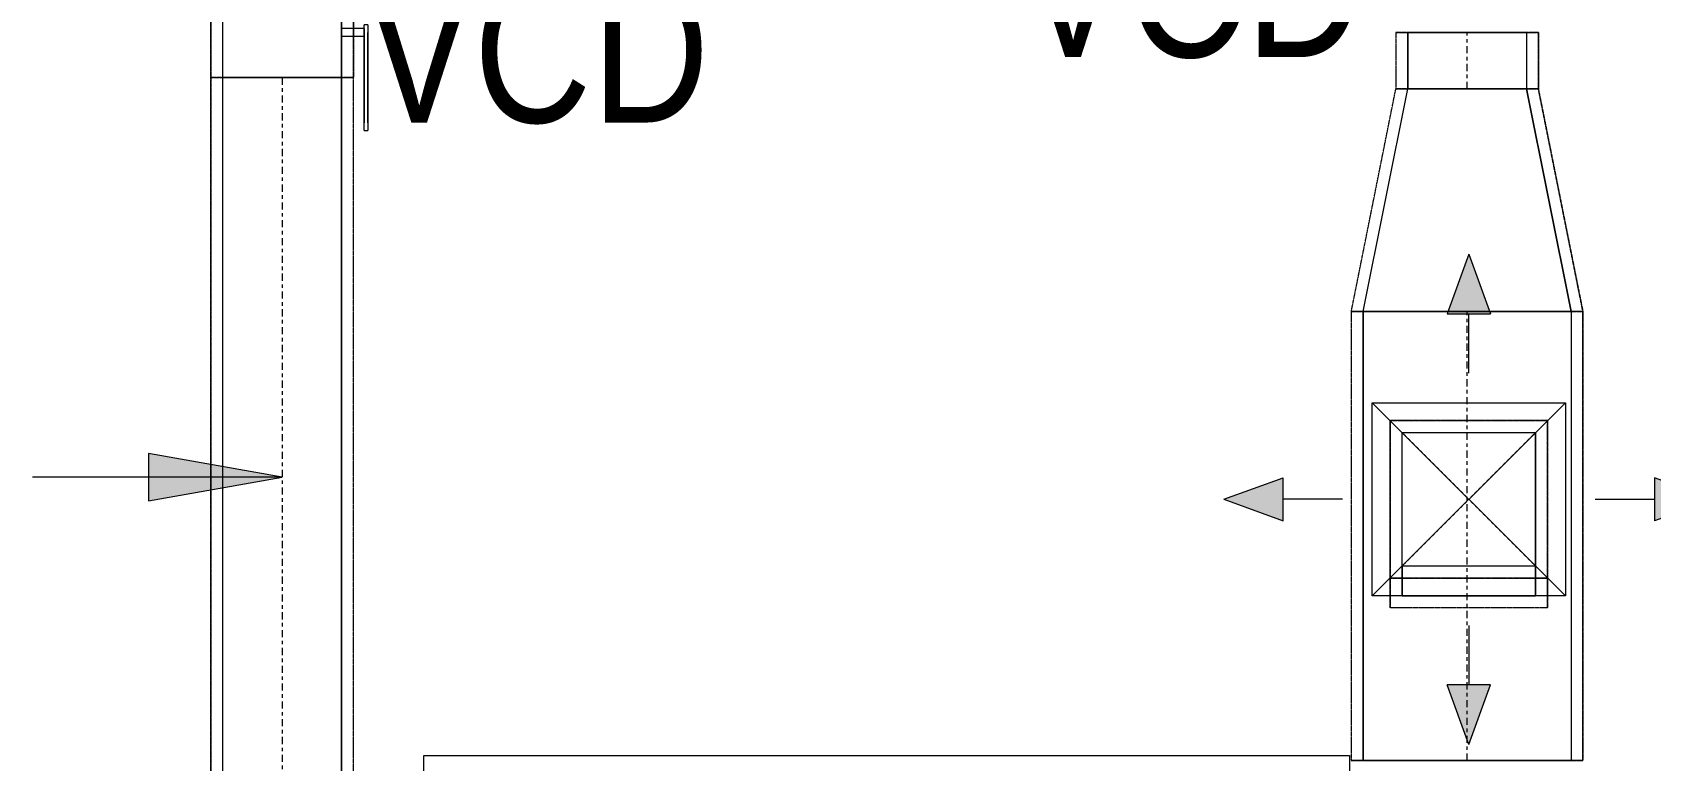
# Model space of a CAD drawing. Header units: inches. Extents: x -83664 to 20107, y -47222 to 19398.
# Drawn here: x 10089 to 12814, y -32662 to -31436 of the extents above; entities that cross this region are included whole.
import ezdxf

# ---------------------------------------------------------------- set-up
doc = ezdxf.new("R2010")
doc.units = ezdxf.units.IN
doc.header["$MEASUREMENT"] = 0
for name, pattern in [('Center', [29.999999, 12, -6, 6, -6]), ('Hidden 0_50', [1.0584, 0.5292, -0.5292]), ('Hidden 1_5', [2.2, 1.5, -0.7])]:
    doc.linetypes.add(name, pattern=pattern)
for name, color, linetype, lineweight in [('A-DETL-GENF', 7, 'Continuous', 9), ('G-ANNO-TEXT', 7, 'Continuous', 9), ('M-EQPM-IDEN', 7, 'Continuous', 9), ('M-HVAC-CDFF', 7, 'Continuous', 9), ('M-HVAC-DUCT-ANNO', 7, 'Continuous', 9), ('M-HVAC-DUCT-CNTR', 7, 'Center', 9), ('M-HVAC-DUCT-IDEN', 7, 'Continuous', 18)]:
    doc.layers.add(name, color=color, linetype=linetype, lineweight=lineweight)
doc.layers.add('M-HVAC-DUCT', color=7, linetype='Continuous', lineweight=9, true_color=0xffe97f)
doc.styles.add('Arial Narrow_21', font='ARIALN.TTF', dxfattribs={"height": 240})

# ---------------------------------------------------------------- blocks, each defined once
blk = doc.blocks.new('M_Rec Transition - Length - Standard-8295818-FIRST FLOOR AC CONDITIONING LAYOUT - PART A')
at = {"layer": 'M-HVAC-DUCT', "color": 30, "true_color": 0xff7f00}
for p, q in [((0, 175), (0, -175)), ((0, 175), (375, 100)), ((0, 175), (375, 100)), ((0, -175), (0, 175)), ((375, -100), (375, 100)), ((375, 100), (375, -100)), ((0, -175), (375, -100)), ((375, -100), (0, -175))]:
    blk.add_line(p, q, dxfattribs=at)
blk = doc.blocks.new('GCE-AT-Supply Air Rectangular Diffuser - 225x225-V55-FIRST FLOOR AC CONDITIONING LAYOUT - PART A')
at = {"layer": 'A-DETL-GENF', "true_color": 0xff7f00}
for points in [[(36.4, 312.5), (0, 412.5), (-36.4, 312.5)], [(-312.5, 36.4), (-412.5, 0), (-312.5, -36.4)], [(412.5, 0), (312.5, 36.4), (312.5, -36.4), (338.5, -26.9)], [(36.4, -312.5), (-36.4, -312.5), (0, -412.5)]]:
    blk.add_hatch(color=30, dxfattribs=at).paths.add_polyline_path(points)
at = {"layer": 'A-DETL-GENF', "color": 30, "true_color": 0xff7f00}
for p, q in [((0, 412.5), (-36.4, 312.5)), ((0, 412.5), (36.4, 312.5)), ((-36.4, 312.5), (36.4, 312.5)), ((0, 212.5), (0, 312.5)), ((-162.5, -162.5), (162.5, 162.5)), ((-162.5, 162.5), (162.5, -162.5)), ((-162.5, -162.5), (-162.5, 162.5)), ((-162.5, 162.5), (162.5, 162.5)), ((162.5, 162.5), (162.5, -162.5)), ((-412.5, 0), (-312.5, 36.4)), ((-312.5, -36.4), (-312.5, 36.4)), ((312.5, 36.4), (312.5, -36.4)), ((412.5, 0), (312.5, 36.4)), ((212.5, 0), (312.5, 0)), ((-412.5, 0), (-312.5, -36.4)), ((-212.5, 0), (-312.5, 0)), ((412.5, 0), (312.5, -36.4)), ((162.5, -162.5), (-162.5, -162.5)), ((0, -212.5), (0, -312.5)), ((36.4, -312.5), (-36.4, -312.5)), ((0, -412.5), (-36.4, -312.5)), ((0, -412.5), (36.4, -312.5))]:
    blk.add_line(p, q, dxfattribs=at)
blk = doc.blocks.new('M_Rec Tap - Beveled - Standard-8296174-FIRST FLOOR AC CONDITIONING LAYOUT - PART A')
at = {"layer": 'M-HVAC-DUCT', "color": 30, "true_color": 0xff7f00}
for p, q in [((163851.9, 66037.9), (163851.9, 66262.9)), ((163851.9, 66262.9), (164076.9, 66262.9)), ((163851.9, 66262.9), (164076.9, 66262.9)), ((163851.9, 65987.9), (163851.9, 66262.9)), ((164076.9, 66262.9), (164076.9, 66037.9)), ((164076.9, 66262.9), (164076.9, 65987.9)), ((163851.9, 66037.9), (163851.9, 65987.9)), ((164076.9, 66037.9), (163851.9, 66037.9)), ((164076.9, 66037.9), (164076.9, 65987.9)), ((164076.9, 65987.9), (163851.9, 65987.9)), ((163851.9, 65987.9), (164076.9, 65987.9))]:
    blk.add_line(p, q, dxfattribs=at)
blk = doc.blocks.new('TEMW-ME-DMP-Volume Control Damper - Standard-V100-FIRST FLOOR AC CONDITIONING LAYOUT - PART A')
at = {"layer": 'M-HVAC-DUCT', "color": 6, "true_color": 0xff00ff}
for p, q in [((-165.1, 138.1), (-165.1, 144.4)), ((-152.4, 144.4), (-165.1, 144.4)), ((-165.1, 138.1), (-152.4, 138.1)), ((0, 144.4), (-152.4, 144.4)), ((-152.4, 144.4), (0, 144.4)), ((0, 138.1), (-152.4, 138.1)), ((-152.4, 138.1), (0, 138.1)), ((-6.3, 100), (-6.3, 138.1)), ((6.4, 138.1), (-6.3, 138.1)), ((6.4, 138.1), (-6.3, 138.1)), ((12.7, 144.4), (0, 144.4)), ((0, 138.1), (12.7, 138.1)), ((6.4, 138.1), (6.4, 100)), ((12.7, 144.4), (12.7, 138.1)), ((-76.2, 100), (-76.2, -100)), ((-76.2, -100), (-76.2, 100)), ((76.2, 100), (-76.2, 100)), ((-76.2, 100), (76.2, 100)), ((-76.2, 100), (76.2, 100)), ((-6.3, 100), (6.4, 100)), ((-6.3, 100), (6.4, 100)), ((76.2, 100), (76.2, -100)), ((76.2, -100), (76.2, 100)), ((-76.2, -100), (76.2, -100)), ((-76.2, -100), (76.2, -100)), ((-76.2, -100), (76.2, -100))]:
    blk.add_line(p, q, dxfattribs=at)
blk = doc.blocks.new('TEMW-SMBZ-HO-BM-HVAC-00002_rvt-1-FIRST FLOOR AC CONDITIONING LAYOUT - PART A')
at = {"layer": 'M-HVAC-DUCT', "color": 6, "linetype": 'Hidden 0_50', "true_color": 0xff00ff}
for p, q in [((161846.5, 67012.7), (161846.5, 66860.3)), ((161846.5, 66860.3), (161846.5, 67012.7)), ((162086.5, 66860.3), (162086.5, 67012.7)), ((162086.5, 67012.7), (162086.5, 66860.3)), ((161846.5, 66860.3), (162086.5, 66860.3)), ((162086.5, 66860.3), (161846.5, 66860.3)), ((161846.5, 66860.3), (161846.5, 64761.8)), ((161846.5, 64761.8), (161846.5, 66860.3)), ((161846.5, 66860.3), (162086.5, 66860.3)), ((162086.5, 66860.3), (161846.5, 66860.3)), ((162086.5, 64761.8), (162086.5, 66860.3)), ((162086.5, 64761.8), (162086.5, 66860.3))]:
    blk.add_line(p, q, dxfattribs=at)
at = {"layer": 'M-HVAC-DUCT', "color": 30, "linetype": 'Hidden 0_50', "true_color": 0xff7f00}
for p, q in [((164081.5, 66936.5), (163841.5, 66936.5)), ((163841.5, 66936.5), (164081.5, 66936.5)), ((163841.5, 66936.5), (163841.5, 66841.3)), ((163841.5, 66936.5), (163841.5, 66841.3)), ((164081.5, 66841.3), (164081.5, 66936.5)), ((164081.5, 66936.5), (164081.5, 66841.3)), ((163766.5, 66466.3), (163841.5, 66841.3)), ((163766.5, 66466.3), (163841.5, 66841.3)), ((164081.5, 66841.3), (163841.5, 66841.3)), ((163841.5, 66841.3), (164081.5, 66841.3)), ((164081.5, 66841.3), (163841.5, 66841.3)), ((163841.5, 66841.3), (164081.5, 66841.3)), ((164156.5, 66466.3), (164081.5, 66841.3)), ((164081.5, 66841.3), (164156.5, 66466.3)), ((164156.5, 66466.3), (163766.5, 66466.3)), ((163766.5, 66466.3), (164156.5, 66466.3)), ((163766.5, 66466.3), (163766.5, 65710.5)), ((163766.5, 66466.3), (163766.5, 65710.5)), ((163766.5, 66466.3), (164156.5, 66466.3)), ((164156.5, 66466.3), (163766.5, 66466.3)), ((164156.5, 65710.5), (164156.5, 66466.3)), ((164156.5, 66466.3), (164156.5, 65710.5)), ((163831.9, 66282.9), (164096.9, 66282.9)), ((163831.9, 66017.9), (163831.9, 66282.9)), ((163831.9, 66282.9), (163831.9, 66017.9)), ((164096.9, 66282.9), (163831.9, 66282.9)), ((163831.9, 66282.9), (163831.9, 66017.9)), ((163831.9, 65967.9), (163831.9, 66282.9)), ((163831.9, 66282.9), (164096.9, 66282.9)), ((164096.9, 66282.9), (163831.9, 66282.9)), ((164096.9, 66282.9), (164096.9, 66017.9)), ((164096.9, 66017.9), (164096.9, 66282.9)), ((164096.9, 66282.9), (164096.9, 65967.9)), ((164096.9, 66017.9), (164096.9, 66282.9)), ((164096.9, 66017.9), (163831.9, 66017.9)), ((163831.9, 66017.9), (164096.9, 66017.9)), ((163831.9, 66017.9), (163831.9, 65967.9)), ((164096.9, 66017.9), (163831.9, 66017.9)), ((164096.9, 65967.9), (164096.9, 66017.9)), ((164096.9, 65967.9), (163831.9, 65967.9)), ((164096.9, 65967.9), (163831.9, 65967.9)), ((164156.5, 65710.5), (163766.5, 65710.5)), ((163766.5, 65710.5), (164156.5, 65710.5))]:
    blk.add_line(p, q, dxfattribs=at)
at = {"layer": 'M-HVAC-DUCT', "color": 30, "true_color": 0xff7f00}
for p, q in [((163861.5, 66936.5), (164061.5, 66936.5)), ((164061.5, 66936.5), (163861.5, 66936.5)), ((163861.5, 66841.3), (163861.5, 66936.5)), ((163861.5, 66936.5), (163861.5, 66841.3)), ((164061.5, 66936.5), (164061.5, 66841.3)), ((164061.5, 66936.5), (164061.5, 66841.3)), ((163861.5, 66841.3), (164061.5, 66841.3)), ((164061.5, 66841.3), (163861.5, 66841.3)), ((163786.5, 66466.3), (164136.5, 66466.3)), ((164136.5, 66466.3), (163786.5, 66466.3)), ((163786.5, 65710.5), (163786.5, 66466.3)), ((163786.5, 66466.3), (163786.5, 65710.5)), ((164136.5, 66466.3), (164136.5, 65710.5)), ((164136.5, 66466.3), (164136.5, 65710.5)), ((163851.9, 65987.9), (163851.9, 66262.9)), ((163851.9, 66262.9), (164076.9, 66262.9)), ((163851.9, 65987.9), (163851.9, 66262.9)), ((163851.9, 66262.9), (164076.9, 66262.9)), ((164076.9, 65987.9), (164076.9, 66262.9)), ((164076.9, 66262.9), (164076.9, 65987.9)), ((163851.9, 65987.9), (164076.9, 65987.9)), ((163851.9, 65987.9), (164076.9, 65987.9)), ((163786.5, 65710.5), (164136.5, 65710.5)), ((164136.5, 65710.5), (163786.5, 65710.5))]:
    blk.add_line(p, q, dxfattribs=at)
at = {"layer": 'M-HVAC-DUCT', "color": 6, "true_color": 0xff00ff}
for p, q in [((162066.5, 66860.3), (161866.5, 66860.3)), ((161866.5, 66860.3), (162066.5, 66860.3)), ((161866.5, 64761.8), (161866.5, 66860.3)), ((161866.5, 64761.8), (161866.5, 66860.3)), ((162066.5, 66860.3), (162066.5, 64761.8)), ((162066.5, 64761.8), (162066.5, 66860.3))]:
    blk.add_line(p, q, dxfattribs=at)
at = {"layer": 'M-HVAC-DUCT-ANNO', "color": 30, "linetype": 'Hidden 1_5', "true_color": 0xff7f00}
for p, q in [((163851.9, 66037.9), (163851.9, 66262.9)), ((163851.9, 66262.9), (164076.9, 66262.9)), ((163851.9, 66262.9), (164076.9, 66037.9)), ((164076.9, 66262.9), (163851.9, 66037.9)), ((164076.9, 66262.9), (164076.9, 66037.9)), ((164076.9, 66037.9), (163851.9, 66037.9))]:
    blk.add_line(p, q, dxfattribs=at)
at = {"layer": 'M-HVAC-DUCT-CNTR', "color": 30, "true_color": 0xff7f00}
for p, q in [((163961.5, 66841.3), (163961.5, 66936.5)), ((163961.5, 65710.5), (163961.5, 66466.3))]:
    blk.add_line(p, q, dxfattribs=at)
at = {"layer": 'M-HVAC-DUCT-CNTR', "color": 6, "true_color": 0xff00ff}
blk.add_line((161966.5, 66860.3), (161966.5, 64761.8), dxfattribs=at)
at = {"layer": 'M-HVAC-CDFF', "color": 6, "linetype": 'Hidden 0_50', "lineweight": 9, "true_color": 0xff00ff}
blk.add_blockref('GCE-AT-Supply Air Rectangular Diffuser - 225x225-V55-FIRST FLOOR AC CONDITIONING LAYOUT - PART A', (163964.4, 66150.4), dxfattribs=at)
at = {"layer": 'M-HVAC-DUCT', "color": 6, "linetype": 'Hidden 0_50', "lineweight": 9, "true_color": 0xff00ff, "extrusion": (0, 0, -1), "rotation": 90}
blk.add_blockref('TEMW-ME-DMP-Volume Control Damper - Standard-V100-FIRST FLOOR AC CONDITIONING LAYOUT - PART A', (-161966.5, 66936.5), dxfattribs=at)
at = {"layer": 'M-HVAC-DUCT', "color": 6, "linetype": 'Hidden 0_50', "lineweight": 9, "true_color": 0xff00ff, "rotation": 90}
blk.add_blockref('M_Rec Transition - Length - Standard-8295818-FIRST FLOOR AC CONDITIONING LAYOUT - PART A', (163961.5, 66466.3), dxfattribs=at)
at = {"layer": 'M-HVAC-DUCT', "color": 6, "linetype": 'Hidden 0_50', "lineweight": 9, "true_color": 0xff00ff}
blk.add_blockref('M_Rec Tap - Beveled - Standard-8296174-FIRST FLOOR AC CONDITIONING LAYOUT - PART A', (0, 0), dxfattribs=at)
blk = doc.blocks.new('TEMW-SMBZ-HO-BM-HVAC-00002_rvt-2-FIRST FLOOR AC CONDITIONING LAYOUT - PART A')
at = {"layer": 'M-HVAC-DUCT', "color": 6, "linetype": 'Hidden 0_50', "true_color": 0xff00ff}
for p, q in [((161846.5, 67012.7), (161846.5, 66860.3)), ((161846.5, 66860.3), (161846.5, 67012.7)), ((162086.5, 66860.3), (162086.5, 67012.7)), ((162086.5, 67012.7), (162086.5, 66860.3)), ((161846.5, 66860.3), (162086.5, 66860.3)), ((162086.5, 66860.3), (161846.5, 66860.3)), ((161846.5, 66860.3), (161846.5, 64761.8)), ((161846.5, 64761.8), (161846.5, 66860.3)), ((161846.5, 66860.3), (162086.5, 66860.3)), ((162086.5, 66860.3), (161846.5, 66860.3)), ((162086.5, 64761.8), (162086.5, 66860.3)), ((162086.5, 64761.8), (162086.5, 66860.3))]:
    blk.add_line(p, q, dxfattribs=at)
at = {"layer": 'M-HVAC-DUCT', "color": 30, "linetype": 'Hidden 0_50', "true_color": 0xff7f00}
for p, q in [((164081.5, 66936.5), (163841.5, 66936.5)), ((163841.5, 66936.5), (164081.5, 66936.5)), ((163841.5, 66936.5), (163841.5, 66841.3)), ((163841.5, 66936.5), (163841.5, 66841.3)), ((164081.5, 66841.3), (164081.5, 66936.5)), ((164081.5, 66936.5), (164081.5, 66841.3)), ((163766.5, 66466.3), (163841.5, 66841.3)), ((163766.5, 66466.3), (163841.5, 66841.3)), ((164081.5, 66841.3), (163841.5, 66841.3)), ((163841.5, 66841.3), (164081.5, 66841.3)), ((164081.5, 66841.3), (163841.5, 66841.3)), ((163841.5, 66841.3), (164081.5, 66841.3)), ((164156.5, 66466.3), (164081.5, 66841.3)), ((164081.5, 66841.3), (164156.5, 66466.3)), ((164156.5, 66466.3), (163766.5, 66466.3)), ((163766.5, 66466.3), (164156.5, 66466.3)), ((163766.5, 66466.3), (163766.5, 65710.5)), ((163766.5, 66466.3), (163766.5, 65710.5)), ((163766.5, 66466.3), (164156.5, 66466.3)), ((164156.5, 66466.3), (163766.5, 66466.3)), ((164156.5, 65710.5), (164156.5, 66466.3)), ((164156.5, 66466.3), (164156.5, 65710.5)), ((163831.9, 66282.9), (164096.9, 66282.9)), ((163831.9, 66017.9), (163831.9, 66282.9)), ((163831.9, 66282.9), (163831.9, 66017.9)), ((164096.9, 66282.9), (163831.9, 66282.9)), ((163831.9, 66282.9), (163831.9, 66017.9)), ((163831.9, 65967.9), (163831.9, 66282.9)), ((163831.9, 66282.9), (164096.9, 66282.9)), ((164096.9, 66282.9), (163831.9, 66282.9)), ((164096.9, 66282.9), (164096.9, 66017.9)), ((164096.9, 66017.9), (164096.9, 66282.9)), ((164096.9, 66282.9), (164096.9, 65967.9)), ((164096.9, 66017.9), (164096.9, 66282.9)), ((164096.9, 66017.9), (163831.9, 66017.9)), ((163831.9, 66017.9), (164096.9, 66017.9)), ((163831.9, 66017.9), (163831.9, 65967.9)), ((164096.9, 66017.9), (163831.9, 66017.9)), ((164096.9, 65967.9), (164096.9, 66017.9)), ((164096.9, 65967.9), (163831.9, 65967.9)), ((164096.9, 65967.9), (163831.9, 65967.9)), ((164156.5, 65710.5), (163766.5, 65710.5)), ((163766.5, 65710.5), (164156.5, 65710.5))]:
    blk.add_line(p, q, dxfattribs=at)
at = {"layer": 'M-HVAC-DUCT', "color": 30, "true_color": 0xff7f00}
for p, q in [((163861.5, 66936.5), (164061.5, 66936.5)), ((164061.5, 66936.5), (163861.5, 66936.5)), ((163861.5, 66841.3), (163861.5, 66936.5)), ((163861.5, 66936.5), (163861.5, 66841.3)), ((164061.5, 66936.5), (164061.5, 66841.3)), ((164061.5, 66936.5), (164061.5, 66841.3)), ((163861.5, 66841.3), (164061.5, 66841.3)), ((164061.5, 66841.3), (163861.5, 66841.3)), ((163786.5, 66466.3), (164136.5, 66466.3)), ((164136.5, 66466.3), (163786.5, 66466.3)), ((163786.5, 65710.5), (163786.5, 66466.3)), ((163786.5, 66466.3), (163786.5, 65710.5)), ((164136.5, 66466.3), (164136.5, 65710.5)), ((164136.5, 66466.3), (164136.5, 65710.5)), ((163851.9, 65987.9), (163851.9, 66262.9)), ((163851.9, 66262.9), (164076.9, 66262.9)), ((163851.9, 65987.9), (163851.9, 66262.9)), ((163851.9, 66262.9), (164076.9, 66262.9)), ((164076.9, 65987.9), (164076.9, 66262.9)), ((164076.9, 66262.9), (164076.9, 65987.9)), ((163851.9, 65987.9), (164076.9, 65987.9)), ((163851.9, 65987.9), (164076.9, 65987.9)), ((163786.5, 65710.5), (164136.5, 65710.5)), ((164136.5, 65710.5), (163786.5, 65710.5))]:
    blk.add_line(p, q, dxfattribs=at)
at = {"layer": 'M-HVAC-DUCT', "color": 6, "true_color": 0xff00ff}
for p, q in [((162066.5, 66860.3), (161866.5, 66860.3)), ((161866.5, 66860.3), (162066.5, 66860.3)), ((161866.5, 64761.8), (161866.5, 66860.3)), ((161866.5, 64761.8), (161866.5, 66860.3)), ((162066.5, 66860.3), (162066.5, 64761.8)), ((162066.5, 64761.8), (162066.5, 66860.3))]:
    blk.add_line(p, q, dxfattribs=at)
at = {"layer": 'M-HVAC-DUCT-ANNO', "color": 30, "linetype": 'Hidden 1_5', "true_color": 0xff7f00}
for p, q in [((163851.9, 66037.9), (163851.9, 66262.9)), ((163851.9, 66262.9), (164076.9, 66262.9)), ((163851.9, 66262.9), (164076.9, 66037.9)), ((164076.9, 66262.9), (163851.9, 66037.9)), ((164076.9, 66262.9), (164076.9, 66037.9)), ((164076.9, 66037.9), (163851.9, 66037.9))]:
    blk.add_line(p, q, dxfattribs=at)
at = {"layer": 'M-HVAC-DUCT-CNTR', "color": 30, "true_color": 0xff7f00}
for p, q in [((163961.5, 66841.3), (163961.5, 66936.5)), ((163961.5, 65710.5), (163961.5, 66466.3))]:
    blk.add_line(p, q, dxfattribs=at)
at = {"layer": 'M-HVAC-DUCT-CNTR', "color": 6, "true_color": 0xff00ff}
blk.add_line((161966.5, 66860.3), (161966.5, 64761.8), dxfattribs=at)
at = {"layer": 'M-HVAC-CDFF', "color": 6, "linetype": 'Hidden 0_50', "lineweight": 9, "true_color": 0xff00ff}
blk.add_blockref('GCE-AT-Supply Air Rectangular Diffuser - 225x225-V55-FIRST FLOOR AC CONDITIONING LAYOUT - PART A', (163964.4, 66150.4), dxfattribs=at)
at = {"layer": 'M-HVAC-DUCT', "color": 6, "linetype": 'Hidden 0_50', "lineweight": 9, "true_color": 0xff00ff, "extrusion": (0, 0, -1), "rotation": 90}
blk.add_blockref('TEMW-ME-DMP-Volume Control Damper - Standard-V100-FIRST FLOOR AC CONDITIONING LAYOUT - PART A', (-161966.5, 66936.5), dxfattribs=at)
at = {"layer": 'M-HVAC-DUCT', "color": 6, "linetype": 'Hidden 0_50', "lineweight": 9, "true_color": 0xff00ff, "rotation": 90}
blk.add_blockref('M_Rec Transition - Length - Standard-8295818-FIRST FLOOR AC CONDITIONING LAYOUT - PART A', (163961.5, 66466.3), dxfattribs=at)
at = {"layer": 'M-HVAC-DUCT', "color": 6, "linetype": 'Hidden 0_50', "lineweight": 9, "true_color": 0xff00ff}
blk.add_blockref('M_Rec Tap - Beveled - Standard-8296174-FIRST FLOOR AC CONDITIONING LAYOUT - PART A', (0, 0), dxfattribs=at)

msp = doc.modelspace()

# ---------------------------------------------------------------- hatches: boundary and pattern name
at = {"layer": 'M-HVAC-DUCT-IDEN', "lineweight": 9}
msp.add_hatch(color=256, dxfattribs=at).paths.add_polyline_path([(10509.9, -32184.5), (10284.9, -32144.8), (10284.9, -32224.1)])

# ---------------------------------------------------------------- linework, layer by layer
at = {"layer": 'M-EQPM-IDEN', "flags": 128}
msp.add_lwpolyline([(10748.5, -32653.2), (12307, -32653.2), (12307, -33418.2), (10748.5, -33418.2)], close=True, dxfattribs=at)
at = {"layer": 'M-HVAC-DUCT-IDEN', "lineweight": 9}
for p, q in [((10509.9, -32184.5), (10284.9, -32144.8)), ((10284.9, -32144.8), (10284.9, -32224.1)), ((10509.9, -32184.5), (10089.4, -32184.5)), ((10284.9, -32224.1), (10509.9, -32184.5))]:
    msp.add_line(p, q, dxfattribs=at)

# ---------------------------------------------------------------- block references
at = {"lineweight": 5}
for name in ['TEMW-SMBZ-HO-BM-HVAC-00002_rvt-1-FIRST FLOOR AC CONDITIONING LAYOUT - PART A', 'TEMW-SMBZ-HO-BM-HVAC-00002_rvt-2-FIRST FLOOR AC CONDITIONING LAYOUT - PART A']:
    msp.add_blockref(name, (-151456.7, -98372.2), dxfattribs=at)

# ---------------------------------------------------------------- texts
at = {"layer": 'G-ANNO-TEXT', "char_height": 240, "width": 733.544, "attachment_point": 1, "style": 'Arial Narrow_21'}
for insert in [(11749.7, -31237.3), (10648.9, -31347.5)]:
    msp.add_mtext('VCD', dxfattribs=dict(at, insert=insert))

doc.saveas('drawing.dxf')
